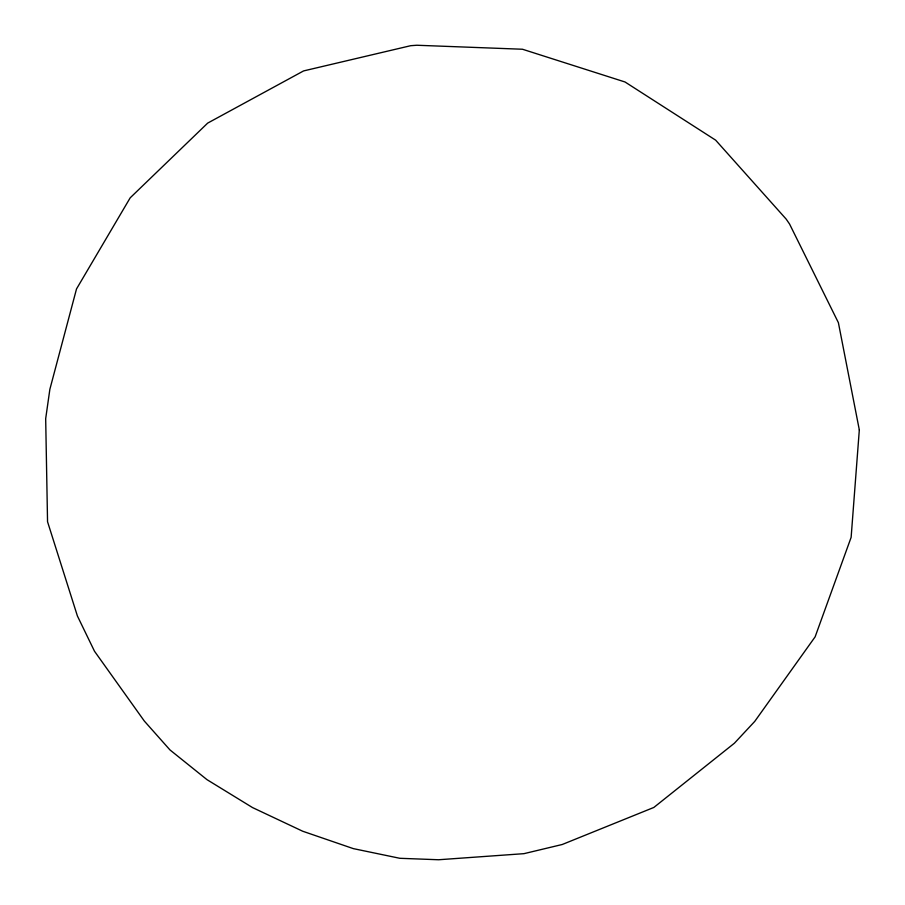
<?xml version="1.0" encoding="UTF-8"?>
<svg xmlns="http://www.w3.org/2000/svg" width="905" height="905" viewBox="0 0 905 905"><rect width="100%" height="100%" fill="white"/><g stroke="black" fill="none" stroke-linecap="round" stroke-linejoin="round"><path stroke-width="1.36" d="M859.32 429.92L851.13 537.344L815.122 636.849L754.747 721.398L734.419 743.197L653.84 807.452L562.231 844.501L523.961 853.664L438.586 859.75L399.829 858.291L353.312 848.619L302.734 831.243L252.484 807.554L206.951 779.624L169.97 749.928L144.314 721.036L94.482 651.215L77.411 615.988L47.546 521.733L45.68 418.676L49.866 389.297L76.518 288.933L130.196 197.822L207.686 123.103L303.594 70.918L410.723 45.691L416.843 45.25L522.479 49.243L625.016 81.982L715.651 140.162L786.151 219.078L789.545 223.999L838.392 322.678L859.32 429.92"/></g></svg>
